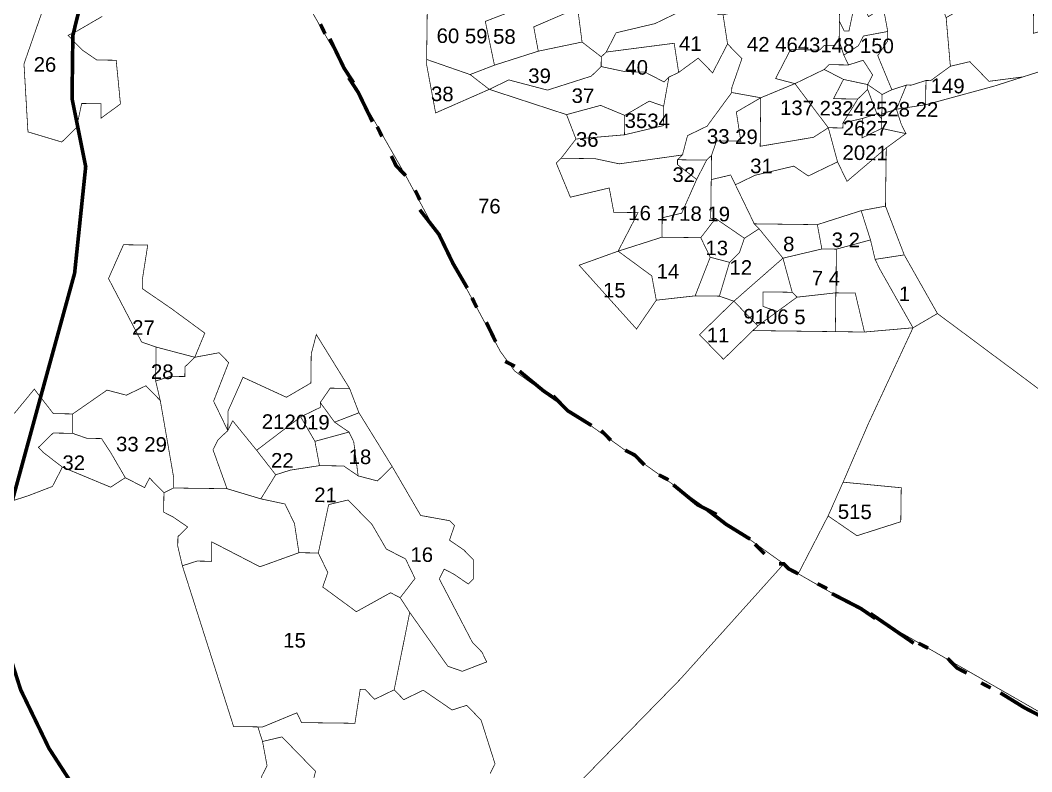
# Model space of a CAD drawing. Header units: metres. Extents: x 259177 to 277314, y 2171367 to 2185445.
# Drawn here: x 275682 to 276509, y 2172629 to 2173244 of the extents above; entities that cross this region are included whole.
import ezdxf

# ---------------------------------------------------------------- set-up
doc = ezdxf.new("R2010")
doc.units = ezdxf.units.M
doc.header["$MEASUREMENT"] = 0
for name, color, linetype in [('HAZARDS LINE', 1, 'Continuous'), ('SURVEY NO.', 7, 'Continuous'), ('SURVEY PLOT BOUNDARY', 35, 'Continuous'), ('VILLAGE BOUNDARY', 212, 'Continuous')]:
    doc.layers.add(name, color=color, linetype=linetype)
doc.styles.add('PDF Arial', font='arial.ttf')

# ---------------------------------------------------------------- blocks, each defined once
blk = doc.blocks.new('FEWEWFEWQT')
at = {"layer": 'HAZARDS LINE', "lineweight": 18, "const_width": 0.005}
blk.add_lwpolyline([(282151.7959262441, 2174203.715920927), (282151.7425969386, 2174203.795927594), (282151.7025998552, 2174203.875934261), (282151.6759352719, 2174203.955940928), (282151.6759352719, 2174204.049282039), (282151.682601383, 2174204.1159544), (282151.7292645774, 2174204.2959694), (282151.7692615219, 2174204.449315511), (282151.782593883, 2174204.595994539), (282151.7625954107, 2174204.68933565), (282151.7625954107, 2174204.776009539), (282151.782593883, 2174204.862683428), (282151.8292570774, 2174204.969358983), (282151.9025848552, 2174205.049365789), (282151.9292495775, 2174205.056033011), (282151.9359156886, 2174205.062700233), (282152.0692390219, 2174205.129372456), (282152.2425592997, 2174205.189377456), (282152.375882633, 2174205.249382455), (282152.5358706886, 2174205.302720233), (282152.7425217996, 2174205.302720233), (282152.8491804108, 2174205.342723567), (282153.0291669386, 2174205.516071483), (282153.1558241608, 2174205.702753705)], dxfattribs=at)
at = {"layer": 'SURVEY PLOT BOUNDARY', "lineweight": 18, "const_width": 0.001}
for points in [[(282151.7292645774, 2174204.836014539), (282151.6959337441, 2174204.736006205), (282151.7025998552, 2174204.642665094), (282151.7492630497, 2174204.62933065), (282151.7692615219, 2174204.649332317), (282151.775927633, 2174204.682668427), (282151.8025923552, 2174204.682668427), (282151.8025923552, 2174204.662666761), (282151.8292570774, 2174204.682668427), (282151.8225908274, 2174204.742673428), (282151.8025923552, 2174204.742673428), (282151.7959262441, 2174204.742673428), (282151.775927633, 2174204.756007872), (282151.7559291607, 2174204.776009539), (282151.7692615219, 2174204.782676761), (282151.8025923552, 2174204.802678428)], [(282152.0692390219, 2174204.849348983), (282152.2225608274, 2174204.589327317), (282152.3558841608, 2174204.349307178), (282152.375882633, 2174204.322638289), (282152.7491880496, 2174204.062616622), (282152.6091984664, 2174203.90260315), (282152.475875133, 2174203.762591483)], [(282152.3492180497, 2174203.769258705), (282152.3558841608, 2174203.78259315), (282152.3358856885, 2174203.84259815), (282152.3158872163, 2174203.862599817), (282152.2958886052, 2174203.855932594), (282152.2558916608, 2174203.882601483), (282152.2292270774, 2174203.869267039), (282152.2158947163, 2174203.882601483), (282152.2358931886, 2174203.989277039), (282152.2892224941, 2174203.915937594), (282152.3092209663, 2174203.909270372), (282152.3425517997, 2174203.922604817), (282152.3358856885, 2174203.935939261), (282152.3225533274, 2174203.949273705), (282152.275890133, 2174204.035947594), (282152.282556383, 2174204.049282039), (282152.2958886052, 2174204.042614817), (282152.3158872163, 2174204.029280372), (282152.3225533274, 2174204.035947594), (282152.3225533274, 2174204.062616622), (282152.3092209663, 2174204.075951067), (282152.2892224941, 2174204.089285511), (282152.2958886052, 2174204.109287178), (282152.2892224941, 2174204.1159544), (282152.2492255497, 2174204.122621622), (282152.2092284663, 2174204.189293844), (282152.1625654108, 2174204.262633289), (282152.1492330497, 2174204.2959694), (282152.1025698552, 2174204.369308844), (282152.0959037441, 2174204.342639956), (282152.0959037441, 2174204.302636622), (282152.0625729108, 2174204.282634955), (282152.0025773552, 2174204.309303844), (282151.982578883, 2174204.262633289), (282151.982578883, 2174204.2359644), (282151.9625804108, 2174204.275967733), (282151.982578883, 2174204.329305511), (282151.9692465219, 2174204.342639956), (282151.9359156886, 2174204.335972733), (282151.9492480496, 2174204.369308844), (282151.9025848552, 2174204.402644956), (282151.8625879108, 2174204.429313845), (282151.8625879108, 2174204.442648289), (282151.8692540219, 2174204.489318844), (282151.8359231885, 2174204.489318844), (282151.8159247164, 2174204.442648289), (282151.8625879108, 2174204.3559744), (282151.882586383, 2174204.349307178), (282151.882586383, 2174204.302636622), (282151.8892524941, 2174204.275967733), (282151.8692540219, 2174204.2959694), (282151.8425892997, 2174204.282634955), (282151.8159247164, 2174204.289302178), (282151.7692615219, 2174204.255966066), (282151.7425969386, 2174204.255966066), (282151.7159322163, 2174204.289302178), (282151.6892674941, 2174204.255966066)], [(282151.6892674941, 2174204.135956067), (282151.7092661052, 2174204.142623289), (282151.7425969386, 2174204.155957733), (282151.7559291607, 2174204.182626622), (282151.8225908274, 2174204.155957733), (282151.8425892997, 2174204.169292178), (282151.8692540219, 2174204.155957733), (282151.875920133, 2174204.169292178), (282151.8959187441, 2174204.149290511), (282151.8959187441, 2174204.122621622), (282151.9092509663, 2174204.1159544), (282151.9292495775, 2174204.102619955), (282151.9159172163, 2174204.089285511), (282151.9159172163, 2174204.075951067), (282151.9225833275, 2174204.049282039), (282151.9959112441, 2174203.829263705), (282152.0292420774, 2174203.829263705), (282152.0359081886, 2174203.809262039), (282152.0425742997, 2174203.775925928), (282152.0359081886, 2174203.762591483)], [(282152.2492255497, 2174204.856016206), (282152.2492255497, 2174204.74934065), (282152.2492255497, 2174204.742673428), (282152.2625577719, 2174204.676001206), (282152.3358856885, 2174204.709337316), (282152.4425442996, 2174204.676001206), (282152.4558766608, 2174204.642665094), (282152.4358781885, 2174204.615996205), (282152.4292119386, 2174204.609328983), (282152.4492105496, 2174204.562658428), (282152.5025398552, 2174204.575992872), (282152.5092059663, 2174204.542656761), (282152.5425367997, 2174204.542656761), (282152.5158722163, 2174204.489318844), (282152.4625427719, 2174204.469317178), (282152.5425367997, 2174204.382643289), (282152.5692015219, 2174204.422646622), (282152.6225308274, 2174204.429313845), (282152.6558616608, 2174204.429313845), (282152.675860133, 2174204.422646622), (282152.6291969385, 2174204.375976067), (282152.6625277719, 2174204.342639956), (282152.7025248552, 2174204.382643289), (282152.8158495774, 2174204.382643289), (282152.8558466608, 2174204.382643289), (282152.9225083275, 2174204.389310511), (282152.8625127719, 2174204.255966066), (282152.8291819385, 2174204.1759594), (282152.8091834663, 2174204.129288844), (282152.8025173552, 2174204.1159544), (282152.7691865219, 2174204.049282039), (282152.7491880496, 2174204.062616622), (282152.375882633, 2174204.322638289), (282152.3558841608, 2174204.349307178), (282152.2225608274, 2174204.589327317), (282152.0692390219, 2174204.849348983)], [(282151.8025923552, 2174204.802678428), (282151.7692615219, 2174204.782676761), (282151.7559291607, 2174204.776009539), (282151.775927633, 2174204.756007872), (282151.7959262441, 2174204.742673428), (282151.8025923552, 2174204.742673428), (282151.8225908274, 2174204.742673428), (282151.8292570774, 2174204.682668427), (282151.8025923552, 2174204.662666761), (282151.8025923552, 2174204.682668427), (282151.775927633, 2174204.682668427), (282151.7692615219, 2174204.649332317), (282151.7492630497, 2174204.62933065), (282151.7025998552, 2174204.642665094), (282151.6959337441, 2174204.736006205), (282151.7292645774, 2174204.836014539)], [(282153.1491579108, 2174204.269300511), (282152.9558391608, 2174204.409312178), (282152.9091759663, 2174204.489318844), (282152.8825112441, 2174204.555991205), (282152.8825112441, 2174204.635997872), (282152.9091759663, 2174204.655999539), (282152.9025098552, 2174204.669333983), (282152.8958436052, 2174204.68933565), (282152.9358406885, 2174204.696002872), (282153.0291669386, 2174204.722671761), (282153.0691640219, 2174204.736006205), (282153.1891549941, 2174204.776009539)], [(282153.4291369385, 2174203.669250372), (282153.1291594385, 2174203.849265372), (282152.7691865219, 2174204.049282039), (282152.8025173552, 2174204.1159544), (282152.8091834663, 2174204.129288844), (282152.8491804108, 2174204.102619955), (282152.9091759663, 2174204.122621622), (282152.9091759663, 2174204.169292178), (282152.8291819385, 2174204.1759594), (282152.8625127719, 2174204.255966066), (282152.9225083275, 2174204.389310511), (282152.9558391608, 2174204.409312178), (282153.1491579108, 2174204.269300511), (282153.269148883, 2174204.169292178), (282153.469133883, 2174204.015945928), (282153.5624602719, 2174203.935939261), (282153.575792633, 2174203.929272039), (282153.669118883, 2174203.855932594), (282153.7824437441, 2174203.762591483)], [(282152.475875133, 2174203.762591483), (282152.6091984664, 2174203.90260315), (282152.7491880496, 2174204.062616622), (282152.7691865219, 2174204.049282039), (282153.1291594385, 2174203.849265372), (282153.4291369385, 2174203.669250372)], [(282152.0959037441, 2174203.709253706), (282152.1092359663, 2174203.769258705), (282152.082571383, 2174203.795927594), (282152.0625729108, 2174203.815929261), (282152.0359081886, 2174203.809262039), (282152.0292420774, 2174203.829263705), (282152.0359081886, 2174203.829263705), (282152.082571383, 2174203.849265372), (282152.0892374941, 2174203.835930928), (282152.1625654108, 2174203.835930928), (282152.1692315219, 2174203.882601483), (282152.175897633, 2174203.882601483), (282152.1892299941, 2174203.869267039), (282152.2158947163, 2174203.882601483), (282152.2292270774, 2174203.869267039), (282152.2558916608, 2174203.882601483), (282152.2958886052, 2174203.855932594), (282152.3158872163, 2174203.862599817), (282152.3358856885, 2174203.84259815), (282152.3558841608, 2174203.78259315), (282152.3492180497, 2174203.769258705)]]:
    blk.add_lwpolyline(points, dxfattribs=at)
for points in [[(282152.6358631885, 2174204.916021205), (282152.6358631885, 2174204.882685094), (282152.6158647164, 2174204.876017872), (282152.6158647164, 2174204.862683428), (282152.6291969385, 2174204.836014539), (282152.5625352719, 2174204.802678428), (282152.5092059663, 2174204.789343983), (282152.4958736052, 2174204.762675094), (282152.4892074941, 2174204.756007872), (282152.4625427719, 2174204.776009539), (282152.4558766608, 2174204.822680094), (282152.4492105496, 2174204.836014539), (282152.475875133, 2174204.862683428), (282152.5158722163, 2174204.862683428), (282152.5692015219, 2174204.862683428), (282152.5958661052, 2174204.896019539), (282152.6158647164, 2174204.969358983), (282152.6425292997, 2174204.92935565)], [(282152.3625502719, 2174204.816012872), (282152.3292194385, 2174204.802678428), (282152.3425517997, 2174204.742673428), (282152.3092209663, 2174204.729338983), (282152.2492255497, 2174204.74934065), (282152.2492255497, 2174204.856016206), (282152.2958886052, 2174204.909353983), (282152.3158872163, 2174204.916021205), (282152.3225533274, 2174204.876017872), (282152.3092209663, 2174204.842681761), (282152.3492180497, 2174204.842681761)], [(282152.8158495774, 2174204.842681761), (282152.8158495774, 2174204.80934565), (282152.8158495774, 2174204.782676761), (282152.8091834663, 2174204.776009539), (282152.7958511052, 2174204.776009539), (282152.7891849941, 2174204.769342317), (282152.7491880496, 2174204.769342317), (282152.7291894386, 2174204.729338983), (282152.7558541608, 2174204.722671761), (282152.7091909663, 2174204.702670095), (282152.6691940219, 2174204.709337316), (282152.6691940219, 2174204.716004539), (282152.682526383, 2174204.756007872), (282152.6625277719, 2174204.776009539), (282152.6558616608, 2174204.816012872), (282152.7425217996, 2174204.836014539), (282152.7825187441, 2174204.86935065), (282152.7691865219, 2174204.829347317)], [(282152.9225083275, 2174204.856016206), (282152.9491729108, 2174204.849348983), (282152.9625052719, 2174204.816012872), (282152.9691715219, 2174204.74934065), (282152.9425067996, 2174204.729338983), (282152.9358406885, 2174204.729338983), (282152.9158420775, 2174204.722671761), (282152.9091759663, 2174204.722671761), (282152.8891774941, 2174204.716004539), (282152.8691790219, 2174204.762675094), (282152.8825112441, 2174204.782676761), (282152.8825112441, 2174204.796011205), (282152.875845133, 2174204.829347317), (282152.875845133, 2174204.849348983), (282152.8891774941, 2174204.862683428)], [(282152.8491804108, 2174204.829347317), (282152.8358481886, 2174204.829347317), (282152.8291819385, 2174204.796011205), (282152.8225158274, 2174204.796011205), (282152.8158495774, 2174204.80934565), (282152.8158495774, 2174204.842681761), (282152.8425142997, 2174204.856016206)], [(282153.1891549941, 2174204.80934565), (282153.1891549941, 2174204.776009539), (282153.0691640219, 2174204.736006205), (282153.0225008274, 2174204.729338983), (282152.9958361052, 2174204.756007872), (282152.9691715219, 2174204.74934065), (282152.9625052719, 2174204.816012872), (282153.0291669386, 2174204.856016206), (282153.0824962441, 2174204.849348983), (282153.0824962441, 2174204.796011205), (282153.1291594385, 2174204.80934565)], [(282152.3425517997, 2174204.742673428), (282152.3292194385, 2174204.802678428), (282152.3625502719, 2174204.816012872), (282152.4492105496, 2174204.836014539), (282152.4558766608, 2174204.822680094), (282152.3958811052, 2174204.796011205), (282152.4025473552, 2174204.762675094)], [(282152.6558616608, 2174204.816012872), (282152.6625277719, 2174204.776009539), (282152.6425292997, 2174204.736006205), (282152.6225308274, 2174204.756007872), (282152.5958661052, 2174204.736006205), (282152.5891999941, 2174204.776009539), (282152.4958736052, 2174204.762675094), (282152.5092059663, 2174204.789343983), (282152.5625352719, 2174204.802678428), (282152.6291969385, 2174204.836014539), (282152.6491955497, 2174204.816012872)], [(282152.4625427719, 2174204.776009539), (282152.4025473552, 2174204.762675094), (282152.3958811052, 2174204.796011205), (282152.4558766608, 2174204.822680094)], [(282152.8158495774, 2174204.80934565), (282152.8225158274, 2174204.796011205), (282152.8291819385, 2174204.796011205), (282152.8358481886, 2174204.829347317), (282152.8491804108, 2174204.829347317), (282152.8558466608, 2174204.816012872), (282152.875845133, 2174204.829347317), (282152.8825112441, 2174204.796011205), (282152.8491804108, 2174204.789343983), (282152.8425142997, 2174204.776009539), (282152.8225158274, 2174204.762675094), (282152.8158495774, 2174204.782676761)], [(282152.8891774941, 2174204.716004539), (282152.875845133, 2174204.709337316), (282152.8558466608, 2174204.722671761), (282152.8625127719, 2174204.736006205), (282152.8491804108, 2174204.756007872), (282152.8291819385, 2174204.74934065), (282152.8225158274, 2174204.762675094), (282152.8425142997, 2174204.776009539), (282152.8491804108, 2174204.789343983), (282152.8825112441, 2174204.796011205), (282152.8825112441, 2174204.782676761), (282152.8691790219, 2174204.762675094)], [(282152.4892074941, 2174204.756007872), (282152.4892074941, 2174204.742673428), (282152.475875133, 2174204.729338983), (282152.4558766608, 2174204.722671761), (282152.4158797163, 2174204.709337316), (282152.3625502719, 2174204.722671761), (282152.3358856885, 2174204.709337316), (282152.3092209663, 2174204.729338983), (282152.3425517997, 2174204.742673428), (282152.4025473552, 2174204.762675094), (282152.4625427719, 2174204.776009539)], [(282152.6691940219, 2174204.709337316), (282152.6358631885, 2174204.662666761), (282152.6091984664, 2174204.649332317), (282152.6025323552, 2174204.622663428), (282152.5158722163, 2174204.609328983), (282152.482541383, 2174204.615996205), (282152.4358781885, 2174204.615996205), (282152.4558766608, 2174204.642665094), (282152.5225383274, 2174204.649332317), (282152.575867633, 2174204.662666761), (282152.575867633, 2174204.68933565), (282152.582533883, 2174204.729338983), (282152.5958661052, 2174204.736006205), (282152.6225308274, 2174204.756007872), (282152.6425292997, 2174204.736006205), (282152.6625277719, 2174204.776009539), (282152.682526383, 2174204.756007872), (282152.6691940219, 2174204.716004539)], [(282152.5958661052, 2174204.736006205), (282152.582533883, 2174204.729338983), (282152.575867633, 2174204.722671761), (282152.5492030497, 2174204.736006205), (282152.5225383274, 2174204.736006205), (282152.4892074941, 2174204.742673428), (282152.4892074941, 2174204.756007872), (282152.4958736052, 2174204.762675094), (282152.5891999941, 2174204.776009539)], [(282152.8225158274, 2174204.762675094), (282152.8291819385, 2174204.74934065), (282152.8025173552, 2174204.74934065), (282152.7958511052, 2174204.742673428), (282152.7558541608, 2174204.722671761), (282152.7291894386, 2174204.729338983), (282152.7491880496, 2174204.769342317), (282152.7891849941, 2174204.769342317), (282152.7958511052, 2174204.776009539), (282152.8091834663, 2174204.776009539), (282152.8158495774, 2174204.782676761)], [(282152.3092209663, 2174204.729338983), (282152.3358856885, 2174204.709337316), (282152.2625577719, 2174204.676001206), (282152.2492255497, 2174204.742673428), (282152.2492255497, 2174204.74934065)], [(282152.7958511052, 2174204.742673428), (282152.8025173552, 2174204.74934065), (282152.8291819385, 2174204.74934065), (282152.8491804108, 2174204.756007872), (282152.8625127719, 2174204.736006205), (282152.8558466608, 2174204.722671761), (282152.8225158274, 2174204.729338983)], [(282153.0691640219, 2174204.736006205), (282153.0291669386, 2174204.722671761), (282152.9358406885, 2174204.696002872), (282152.9358406885, 2174204.729338983), (282152.9425067996, 2174204.729338983), (282152.9691715219, 2174204.74934065), (282152.9958361052, 2174204.756007872), (282153.0225008274, 2174204.729338983)], [(282152.582533883, 2174204.729338983), (282152.575867633, 2174204.68933565), (282152.5558691608, 2174204.696002872), (282152.5225383274, 2174204.676001206), (282152.4892074941, 2174204.68933565), (282152.4425442996, 2174204.676001206), (282152.3358856885, 2174204.709337316), (282152.3625502719, 2174204.722671761), (282152.4158797163, 2174204.709337316), (282152.4558766608, 2174204.722671761), (282152.475875133, 2174204.729338983), (282152.4892074941, 2174204.742673428), (282152.5225383274, 2174204.736006205), (282152.5492030497, 2174204.736006205), (282152.575867633, 2174204.722671761)], [(282152.8225158274, 2174204.669333983), (282152.8225158274, 2174204.662666761), (282152.8025173552, 2174204.662666761), (282152.7558541608, 2174204.722671761), (282152.7958511052, 2174204.742673428), (282152.8225158274, 2174204.729338983), (282152.8091834663, 2174204.702670095), (282152.8425142997, 2174204.702670095)], [(282152.8025173552, 2174204.662666761), (282152.7825187441, 2174204.649332317), (282152.7091909663, 2174204.635997872), (282152.7091909663, 2174204.702670095), (282152.7558541608, 2174204.722671761)], [(282152.8558466608, 2174204.722671761), (282152.8558466608, 2174204.716004539), (282152.8425142997, 2174204.702670095), (282152.8091834663, 2174204.702670095), (282152.8225158274, 2174204.729338983)], [(282152.875845133, 2174204.682668427), (282152.875845133, 2174204.676001206), (282152.8691790219, 2174204.682668427), (282152.8558466608, 2174204.716004539), (282152.8558466608, 2174204.722671761), (282152.875845133, 2174204.709337316), (282152.875845133, 2174204.696002872)], [(282152.875845133, 2174204.709337316), (282152.8891774941, 2174204.716004539), (282152.9091759663, 2174204.722671761), (282152.8958436052, 2174204.68933565), (282152.875845133, 2174204.682668427), (282152.875845133, 2174204.696002872)], [(282152.8958436052, 2174204.68933565), (282152.9091759663, 2174204.722671761), (282152.9158420775, 2174204.722671761), (282152.9358406885, 2174204.729338983), (282152.9358406885, 2174204.696002872)], [(282152.7091909663, 2174204.702670095), (282152.675860133, 2174204.682668427), (282152.682526383, 2174204.642665094), (282152.6491955497, 2174204.642665094), (282152.6425292997, 2174204.622663428), (282152.6358631885, 2174204.615996205), (282152.5958661052, 2174204.615996205), (282152.6025323552, 2174204.622663428), (282152.6091984664, 2174204.649332317), (282152.6358631885, 2174204.662666761), (282152.6691940219, 2174204.709337316)], [(282152.8691790219, 2174204.682668427), (282152.8491804108, 2174204.676001206), (282152.8225158274, 2174204.669333983), (282152.8425142997, 2174204.702670095), (282152.8558466608, 2174204.716004539)], [(282152.575867633, 2174204.68933565), (282152.575867633, 2174204.662666761), (282152.5225383274, 2174204.649332317), (282152.5225383274, 2174204.676001206), (282152.5558691608, 2174204.696002872)], [(282152.8158495774, 2174204.615996205), (282152.775852633, 2174204.595994539), (282152.7558541608, 2174204.609328983), (282152.7025248552, 2174204.595994539), (282152.675860133, 2174204.582660094), (282152.6691940219, 2174204.595994539), (282152.6425292997, 2174204.589327317), (282152.6425292997, 2174204.622663428), (282152.6491955497, 2174204.642665094), (282152.682526383, 2174204.642665094), (282152.675860133, 2174204.682668427), (282152.7091909663, 2174204.702670095), (282152.7091909663, 2174204.635997872), (282152.7825187441, 2174204.649332317), (282152.8025173552, 2174204.662666761)], [(282152.5225383274, 2174204.676001206), (282152.5225383274, 2174204.649332317), (282152.4558766608, 2174204.642665094), (282152.4425442996, 2174204.676001206), (282152.4892074941, 2174204.68933565)], [(282152.875845133, 2174204.676001206), (282152.875845133, 2174204.662666761), (282152.8491804108, 2174204.649332317), (282152.8491804108, 2174204.676001206), (282152.8691790219, 2174204.682668427)], [(282152.875845133, 2174204.676001206), (282152.875845133, 2174204.682668427), (282152.8958436052, 2174204.68933565), (282152.9025098552, 2174204.669333983), (282152.9091759663, 2174204.655999539), (282152.875845133, 2174204.662666761)], [(282152.875845133, 2174204.662666761), (282152.9091759663, 2174204.655999539), (282152.8825112441, 2174204.635997872), (282152.8291819385, 2174204.589327317), (282152.8158495774, 2174204.615996205), (282152.8025173552, 2174204.662666761), (282152.8225158274, 2174204.662666761), (282152.8225158274, 2174204.669333983), (282152.8491804108, 2174204.676001206), (282152.8491804108, 2174204.649332317)], [(282152.8825112441, 2174204.555991205), (282152.8491804108, 2174204.549323983), (282152.8091834663, 2174204.535989539), (282152.7891849941, 2174204.529322316), (282152.7025248552, 2174204.529322316), (282152.675860133, 2174204.582660094), (282152.7025248552, 2174204.595994539), (282152.7558541608, 2174204.609328983), (282152.775852633, 2174204.595994539), (282152.8158495774, 2174204.615996205), (282152.8291819385, 2174204.589327317), (282152.8825112441, 2174204.635997872)], [(282152.5958661052, 2174204.615996205), (282152.5958661052, 2174204.609328983), (282152.6225308274, 2174204.589327317), (282152.6025323552, 2174204.542656761), (282152.575867633, 2174204.535989539), (282152.575867633, 2174204.509320511), (282152.5158722163, 2174204.489318844), (282152.5425367997, 2174204.542656761), (282152.5092059663, 2174204.542656761), (282152.5025398552, 2174204.575992872), (282152.4492105496, 2174204.562658428), (282152.4292119386, 2174204.609328983), (282152.4358781885, 2174204.615996205), (282152.482541383, 2174204.615996205), (282152.5158722163, 2174204.609328983), (282152.6025323552, 2174204.622663428)], [(282152.6425292997, 2174204.589327317), (282152.6425292997, 2174204.535989539), (282152.6491955497, 2174204.535989539), (282152.6291969385, 2174204.509320511), (282152.575867633, 2174204.509320511), (282152.575867633, 2174204.535989539), (282152.6025323552, 2174204.542656761), (282152.6225308274, 2174204.589327317), (282152.6358631885, 2174204.615996205), (282152.6425292997, 2174204.622663428)], [(282152.6225308274, 2174204.589327317), (282152.5958661052, 2174204.609328983), (282152.5958661052, 2174204.615996205), (282152.6358631885, 2174204.615996205)], [(282152.675860133, 2174204.582660094), (282152.7025248552, 2174204.529322316), (282152.7091909663, 2174204.522654955), (282152.6891924941, 2174204.509320511), (282152.6491955497, 2174204.535989539), (282152.6425292997, 2174204.535989539), (282152.6425292997, 2174204.589327317), (282152.6691940219, 2174204.595994539)], [(282152.9091759663, 2174204.489318844), (282152.8691790219, 2174204.482651622), (282152.8625127719, 2174204.509320511), (282152.8491804108, 2174204.549323983), (282152.8825112441, 2174204.555991205)], [(282152.7958511052, 2174204.495986067), (282152.7891849941, 2174204.529322316), (282152.8091834663, 2174204.535989539), (282152.8491804108, 2174204.549323983), (282152.8625127719, 2174204.509320511), (282152.8158495774, 2174204.495986067)], [(282152.6891924941, 2174204.509320511), (282152.682526383, 2174204.489318844), (282152.6691940219, 2174204.4759844), (282152.6425292997, 2174204.482651622), (282152.6291969385, 2174204.509320511), (282152.6491955497, 2174204.535989539)], [(282152.7891849941, 2174204.529322316), (282152.7958511052, 2174204.495986067), (282152.7425217996, 2174204.482651622), (282152.7091909663, 2174204.522654955), (282152.7025248552, 2174204.529322316)], [(282152.675860133, 2174204.422646622), (282152.6558616608, 2174204.429313845), (282152.6691940219, 2174204.4759844), (282152.682526383, 2174204.489318844), (282152.6891924941, 2174204.509320511), (282152.7091909663, 2174204.522654955), (282152.7425217996, 2174204.482651622)], [(282152.6225308274, 2174204.429313845), (282152.5692015219, 2174204.422646622), (282152.5625352719, 2174204.455982733), (282152.5158722163, 2174204.489318844), (282152.575867633, 2174204.509320511), (282152.6291969385, 2174204.509320511), (282152.6425292997, 2174204.482651622)], [(282152.9225083275, 2174204.389310511), (282152.8558466608, 2174204.382643289), (282152.8425142997, 2174204.435981066), (282152.8158495774, 2174204.435981066), (282152.8158495774, 2174204.495986067), (282152.8625127719, 2174204.509320511), (282152.8691790219, 2174204.482651622), (282152.875845133, 2174204.469317178)], [(282151.9359156886, 2174204.335972733), (282151.882586383, 2174204.349307178), (282151.8625879108, 2174204.3559744), (282151.8159247164, 2174204.442648289), (282151.8359231885, 2174204.489318844), (282151.8692540219, 2174204.489318844), (282151.8625879108, 2174204.442648289), (282151.8625879108, 2174204.429313845), (282151.9025848552, 2174204.402644956), (282151.9492480496, 2174204.369308844)], [(282152.5692015219, 2174204.422646622), (282152.5425367997, 2174204.382643289), (282152.4625427719, 2174204.469317178), (282152.5158722163, 2174204.489318844), (282152.5625352719, 2174204.455982733)], [(282152.6558616608, 2174204.429313845), (282152.6225308274, 2174204.429313845), (282152.6425292997, 2174204.482651622), (282152.6691940219, 2174204.4759844)], [(282152.7091909663, 2174204.389310511), (282152.675860133, 2174204.422646622), (282152.7425217996, 2174204.482651622), (282152.7558541608, 2174204.435981066), (282152.7158572163, 2174204.435981066), (282152.7158572163, 2174204.4159794), (282152.7358556886, 2174204.409312178)], [(282152.7625202719, 2174204.429313845), (282152.7558541608, 2174204.435981066), (282152.7425217996, 2174204.482651622), (282152.7958511052, 2174204.495986067), (282152.8158495774, 2174204.495986067), (282152.8158495774, 2174204.435981066)], [(282152.9225083275, 2174204.389310511), (282152.875845133, 2174204.469317178), (282152.8691790219, 2174204.482651622), (282152.9091759663, 2174204.489318844), (282152.9558391608, 2174204.409312178)], [(282152.8158495774, 2174204.382643289), (282152.7025248552, 2174204.382643289), (282152.7091909663, 2174204.389310511), (282152.7358556886, 2174204.409312178), (282152.7625202719, 2174204.429313845), (282152.8158495774, 2174204.435981066)], [(282152.7558541608, 2174204.435981066), (282152.7625202719, 2174204.429313845), (282152.7358556886, 2174204.409312178), (282152.7158572163, 2174204.4159794), (282152.7158572163, 2174204.435981066)], [(282152.8558466608, 2174204.382643289), (282152.8158495774, 2174204.382643289), (282152.8158495774, 2174204.435981066), (282152.8425142997, 2174204.435981066)], [(282152.7025248552, 2174204.382643289), (282152.6625277719, 2174204.342639956), (282152.6291969385, 2174204.375976067), (282152.675860133, 2174204.422646622), (282152.7091909663, 2174204.389310511)], [(282151.6692690219, 2174204.262633289), (282151.6892674941, 2174204.255966066), (282151.7159322163, 2174204.289302178), (282151.7425969386, 2174204.255966066), (282151.7692615219, 2174204.255966066), (282151.7692615219, 2174204.229297178), (282151.7425969386, 2174204.229297178), (282151.7225983274, 2174204.209295511), (282151.7292645774, 2174204.202628289), (282151.7559291607, 2174204.182626622), (282151.7425969386, 2174204.155957733), (282151.7092661052, 2174204.142623289), (282151.6892674941, 2174204.135956067), (282151.6559366608, 2174204.202628289), (282151.5292795774, 2174204.342639956), (282151.6092736052, 2174204.375976067), (282151.6492705496, 2174204.2959694)], [(282152.1492330497, 2174204.2959694), (282152.1225683275, 2174204.2959694), (282152.1092359663, 2174204.275967733), (282152.1092359663, 2174204.269300511), (282152.082571383, 2174204.255966066), (282152.0225758274, 2174204.209295511), (282151.9892449941, 2174204.249298844), (282151.982578883, 2174204.2359644), (282151.982578883, 2174204.262633289), (282152.0025773552, 2174204.309303844), (282152.0625729108, 2174204.282634955), (282152.0959037441, 2174204.302636622), (282152.0959037441, 2174204.342639956), (282152.1025698552, 2174204.369308844)], [(282151.9359156886, 2174204.335972733), (282151.9225833275, 2174204.322638289), (282151.9225833275, 2174204.309303844), (282151.9025848552, 2174204.309303844), (282151.882586383, 2174204.302636622), (282151.882586383, 2174204.349307178)], [(282151.9092509663, 2174204.155957733), (282151.9092509663, 2174204.169292178), (282151.8892524941, 2174204.275967733), (282151.882586383, 2174204.302636622), (282151.9025848552, 2174204.309303844), (282151.9225833275, 2174204.309303844), (282151.9225833275, 2174204.322638289), (282151.9359156886, 2174204.335972733), (282151.9692465219, 2174204.342639956), (282151.982578883, 2174204.329305511), (282151.9625804108, 2174204.275967733), (282151.982578883, 2174204.2359644), (282151.9692465219, 2174204.222629956), (282151.9625804108, 2174204.209295511), (282151.982578883, 2174204.155957733), (282151.9425817996, 2174204.155957733)], [(282151.8425892997, 2174204.169292178), (282151.8225908274, 2174204.202628289), (282151.8092584664, 2174204.222629956), (282151.7892599941, 2174204.222629956), (282151.7692615219, 2174204.229297178), (282151.7692615219, 2174204.255966066), (282151.8159247164, 2174204.289302178), (282151.8425892997, 2174204.282634955), (282151.8692540219, 2174204.2959694), (282151.8892524941, 2174204.275967733), (282151.9092509663, 2174204.169292178), (282151.9092509663, 2174204.155957733), (282151.8959187441, 2174204.149290511), (282151.875920133, 2174204.169292178), (282151.8692540219, 2174204.155957733)], [(282152.1492330497, 2174204.2959694), (282152.1625654108, 2174204.262633289), (282152.1292345774, 2174204.249298844), (282152.1092359663, 2174204.275967733), (282152.1225683275, 2174204.2959694)], [(282152.1292345774, 2174204.249298844), (282152.1492330497, 2174204.2359644), (282152.1025698552, 2174204.222629956), (282152.082571383, 2174204.255966066), (282152.1092359663, 2174204.269300511), (282152.1092359663, 2174204.275967733)], [(282152.1625654108, 2174204.1759594), (282152.1558991608, 2174204.222629956), (282152.1492330497, 2174204.2359644), (282152.1292345774, 2174204.249298844), (282152.1625654108, 2174204.262633289), (282152.2092284663, 2174204.189293844), (282152.1892299941, 2174204.169292178)], [(282152.0292420774, 2174204.142623289), (282151.982578883, 2174204.155957733), (282151.9625804108, 2174204.209295511), (282151.9692465219, 2174204.222629956), (282151.982578883, 2174204.2359644), (282151.9892449941, 2174204.249298844), (282152.0225758274, 2174204.209295511), (282152.0492405497, 2174204.1759594)], [(282152.1025698552, 2174204.222629956), (282152.1092359663, 2174204.189293844), (282152.0692390219, 2174204.182626622), (282152.0492405497, 2174204.1759594), (282152.0225758274, 2174204.209295511), (282152.082571383, 2174204.255966066)], [(282152.1092359663, 2174204.189293844), (282152.1025698552, 2174204.222629956), (282152.1492330497, 2174204.2359644), (282152.1558991608, 2174204.222629956), (282152.1625654108, 2174204.1759594), (282152.1425667997, 2174204.189293844)], [(282151.7692615219, 2174204.229297178), (282151.7892599941, 2174204.222629956), (282151.8092584664, 2174204.222629956), (282151.8225908274, 2174204.202628289), (282151.8425892997, 2174204.169292178), (282151.8225908274, 2174204.155957733), (282151.7559291607, 2174204.182626622), (282151.7292645774, 2174204.202628289), (282151.7225983274, 2174204.209295511), (282151.7425969386, 2174204.229297178)], [(282152.2092284663, 2174204.189293844), (282152.2492255497, 2174204.122621622), (282152.2892224941, 2174204.1159544), (282152.2958886052, 2174204.109287178), (282152.2892224941, 2174204.089285511), (282152.3092209663, 2174204.075951067), (282152.3225533274, 2174204.062616622), (282152.3225533274, 2174204.035947594), (282152.3158872163, 2174204.029280372), (282152.2958886052, 2174204.042614817), (282152.282556383, 2174204.049282039), (282152.275890133, 2174204.035947594), (282152.3225533274, 2174203.949273705), (282152.3358856885, 2174203.935939261), (282152.3425517997, 2174203.922604817), (282152.3092209663, 2174203.909270372), (282152.2892224941, 2174203.915937594), (282152.2358931886, 2174203.989277039), (282152.2225608274, 2174204.009278705), (282152.2425592997, 2174204.035947594), (282152.2292270774, 2174204.062616622), (282152.2025623552, 2174204.075951067), (282152.182563883, 2174204.109287178), (282152.1492330497, 2174204.142623289), (282152.1225683275, 2174204.135956067), (282152.1092359663, 2174204.069283844), (282152.082571383, 2174204.069283844), (282152.075905133, 2174204.109287178), (282152.0625729108, 2174204.135956067), (282152.0292420774, 2174204.142623289), (282152.0492405497, 2174204.1759594), (282152.0692390219, 2174204.182626622), (282152.1092359663, 2174204.189293844), (282152.1425667997, 2174204.189293844), (282152.1625654108, 2174204.1759594), (282152.1892299941, 2174204.169292178)], [(282152.8091834663, 2174204.129288844), (282152.8291819385, 2174204.1759594), (282152.9091759663, 2174204.169292178), (282152.9091759663, 2174204.122621622), (282152.8491804108, 2174204.102619955)], [(282151.982578883, 2174204.155957733), (282152.0292420774, 2174204.142623289), (282152.0625729108, 2174204.135956067), (282152.075905133, 2174204.109287178), (282152.082571383, 2174204.069283844), (282152.0292420774, 2174204.049282039), (282151.9625804108, 2174204.082618289), (282151.9625804108, 2174204.055949261), (282151.9425817996, 2174204.055949261), (282151.9225833275, 2174204.049282039), (282151.9159172163, 2174204.075951067), (282151.9159172163, 2174204.089285511), (282151.9292495775, 2174204.102619955), (282151.9092509663, 2174204.1159544), (282151.8959187441, 2174204.122621622), (282151.8959187441, 2174204.149290511), (282151.9092509663, 2174204.155957733), (282151.9425817996, 2174204.155957733)], [(282152.2225608274, 2174204.009278705), (282152.2092284663, 2174204.015945928), (282152.1625654108, 2174203.989277039), (282152.1159022163, 2174204.02261315), (282152.1225683275, 2174204.042614817), (282152.1092359663, 2174204.069283844), (282152.1225683275, 2174204.135956067), (282152.1492330497, 2174204.142623289), (282152.182563883, 2174204.109287178), (282152.2025623552, 2174204.075951067), (282152.2292270774, 2174204.062616622), (282152.2425592997, 2174204.035947594)], [(282152.082571383, 2174204.069283844), (282152.1092359663, 2174204.069283844), (282152.1225683275, 2174204.042614817), (282152.1159022163, 2174204.02261315), (282152.1625654108, 2174203.989277039), (282152.2092284663, 2174204.015945928), (282152.2225608274, 2174204.009278705), (282152.2358931886, 2174203.989277039), (282152.2158947163, 2174203.882601483), (282152.1892299941, 2174203.869267039), (282152.175897633, 2174203.882601483), (282152.1692315219, 2174203.882601483), (282152.1625654108, 2174203.835930928), (282152.0892374941, 2174203.835930928), (282152.082571383, 2174203.849265372), (282152.0359081886, 2174203.829263705), (282152.0292420774, 2174203.829263705), (282151.9959112441, 2174203.829263705), (282151.9225833275, 2174204.049282039), (282151.9425817996, 2174204.055949261), (282151.9625804108, 2174204.055949261), (282151.9625804108, 2174204.082618289), (282152.0292420774, 2174204.049282039)], [(282152.0159097163, 2174203.695919261), (282152.0359081886, 2174203.762591483), (282152.0425742997, 2174203.775925928), (282152.0359081886, 2174203.809262039), (282152.0625729108, 2174203.815929261), (282152.082571383, 2174203.795927594), (282152.1092359663, 2174203.769258705), (282152.0959037441, 2174203.709253706), (282152.0692390219, 2174203.682584817), (282152.0359081886, 2174203.669250372)]]:
    blk.add_lwpolyline(points, close=True, dxfattribs=at)
at = {"layer": 'VILLAGE BOUNDARY', "const_width": 0.005}
for points in [[(282152.1025698552, 2174204.796011205), (282152.1092359663, 2174204.782676761)], [(282152.1492330497, 2174204.716004539), (282152.1359006885, 2174204.736006205), (282152.1159022163, 2174204.776009539)], [(282152.1425667997, 2174204.722671761), (282152.1558991608, 2174204.702670095), (282152.175897633, 2174204.662666761)], [(282152.1892299941, 2174204.642665094), (282152.182563883, 2174204.655999539)], [(282152.2025623552, 2174204.615996205), (282152.2092284663, 2174204.602661761), (282152.2225608274, 2174204.589327317)], [(282152.2358931886, 2174204.56932565), (282152.2425592997, 2174204.555991205)], [(282152.282556383, 2174204.482651622), (282152.2692240219, 2174204.509320511), (282152.2425592997, 2174204.542656761)], [(282152.275890133, 2174204.495986067), (282152.2892224941, 2174204.469317178), (282152.3092209663, 2174204.435981066)], [(282152.3225533274, 2174204.409312178), (282152.3158872163, 2174204.422646622)], [(282152.3358856885, 2174204.389310511), (282152.3425517997, 2174204.375976067), (282152.3492180497, 2174204.362641622)], [(282152.3625502719, 2174204.335972733), (282152.375882633, 2174204.329305511)], [(282152.4358781885, 2174204.282634955), (282152.4158797163, 2174204.2959694), (282152.382548883, 2174204.322638289)], [(282152.4292119386, 2174204.289302178), (282152.4492105496, 2174204.269300511), (282152.482541383, 2174204.249298844)], [(282152.5092059663, 2174204.229297178), (282152.4958736052, 2174204.242631622)], [(282152.5292044386, 2174204.215962733), (282152.5425367997, 2174204.209295511), (282152.5558691608, 2174204.195961067)], [(282152.575867633, 2174204.182626622), (282152.5891999941, 2174204.1759594)], [(282152.6558616608, 2174204.129288844), (282152.6291969385, 2174204.142623289), (282152.5958661052, 2174204.169292178)], [(282152.6425292997, 2174204.135956067), (282152.6691940219, 2174204.1159544), (282152.7025248552, 2174204.095952733)], [(282152.7225233275, 2174204.075951067), (282152.7091909663, 2174204.089285511)], [(282152.7425217996, 2174204.062616622), (282152.7491880496, 2174204.062616622), (282152.7558541608, 2174204.055949261), (282152.7691865219, 2174204.049282039)], [(282152.7958511052, 2174204.035947594), (282152.8091834663, 2174204.029280372)], [(282152.875845133, 2174203.989277039), (282152.8558466608, 2174204.002611483), (282152.8158495774, 2174204.02261315)], [(282152.8691790219, 2174203.995944261), (282152.8891774941, 2174203.982609816), (282152.9291744385, 2174203.955940928)], [(282152.9491729108, 2174203.949273705), (282152.9358406885, 2174203.955940928)], [(282152.975837633, 2174203.935939261), (282152.9891699941, 2174203.922604817), (282153.0025023552, 2174203.915937594)], [(282153.0225008274, 2174203.90260315), (282153.0358331886, 2174203.895935928)], [(282153.1091609664, 2174203.855932594), (282153.0824962441, 2174203.869267039), (282153.0491654107, 2174203.889268706)]]:
    blk.add_lwpolyline(points, dxfattribs=at)
at = {"layer": 'SURVEY NO.', "char_height": 0.02, "attachment_point": 7, "style": 'PDF Arial'}
for s, insert in [('60 59 58', (282152.2625577719, 2174204.771995524)), ('41', (282152.5958661052, 2174204.765898011)), ('42 4643148 150', (282152.6891924941, 2174204.765898011)), ('40', (282152.5225383274, 2174204.731992191)), ('26', (282151.7092661052, 2174204.725324969)), ('39', (282152.3892149941, 2174204.718634958)), ('149', (282152.9425067996, 2174204.711990525)), ('38', (282152.2558916608, 2174204.691966069)), ('37', (282152.4492105496, 2174204.691966069)), ('137 23242528 22', (282152.7358556886, 2174204.679224122)), ('3534', (282152.5225383274, 2174204.658629958)), ('2627', (282152.8225158274, 2174204.652555233)), ('36', (282152.4558766608, 2174204.631961069)), ('33 29', (282152.6358631885, 2174204.638628291)), ('2021', (282152.8225158274, 2174204.618649413)), ('31', (282152.6958586052, 2174204.598624958)), ('32', (282152.5891999941, 2174204.585290514)), ('76', (282152.3225533274, 2174204.538642746)), ('16 1718 19', (282152.5292044386, 2174204.531975525)), ('8', (282152.7425217996, 2174204.491972052)), ('3 2', (282152.8091834663, 2174204.498616625)), ('13', (282152.6358631885, 2174204.485282042)), ('14', (282152.5692015219, 2174204.452538428)), ('12', (282152.6691940219, 2174204.45920565)), ('7 4', (282152.7825187441, 2174204.445871206)), ('15', (282152.4958736052, 2174204.42529983)), ('1', (282152.9025098552, 2174204.425869539)), ('9106 5', (282152.6891924941, 2174204.391963719)), ('27', (282151.8492555497, 2174204.365864539)), ('11', (282152.6391962441, 2174204.365864539)), ('28', (282151.875920133, 2174204.30528983)), ('212019', (282152.0292420774, 2174204.238617608)), ('33 29', (282151.8292570774, 2174204.205258708)), ('22', (282152.0425742997, 2174204.185849539)), ('18', (282152.1492330497, 2174204.191947052)), ('32', (282151.7559291607, 2174204.178589819)), ('21', (282152.1025698552, 2174204.139178983)), ('515', (282152.8225158274, 2174204.12527483)), ('16', (282152.2358931886, 2174204.058602608)), ('15', (282152.0625729108, 2174203.938592469))]:
    blk.add_mtext(s, dxfattribs=dict(at, insert=insert))

msp = doc.modelspace()

# ---------------------------------------------------------------- block references
at = {"xscale": 594.7216958835667, "yscale": 594.7216958835667, "zscale": 594.7216958835667, "rotation": 359.254356221976}
msp.add_blockref('FEWEWFEWQT', (-184338996.5878014, -1288580324.586977), dxfattribs=at)

doc.saveas('drawing.dxf')
